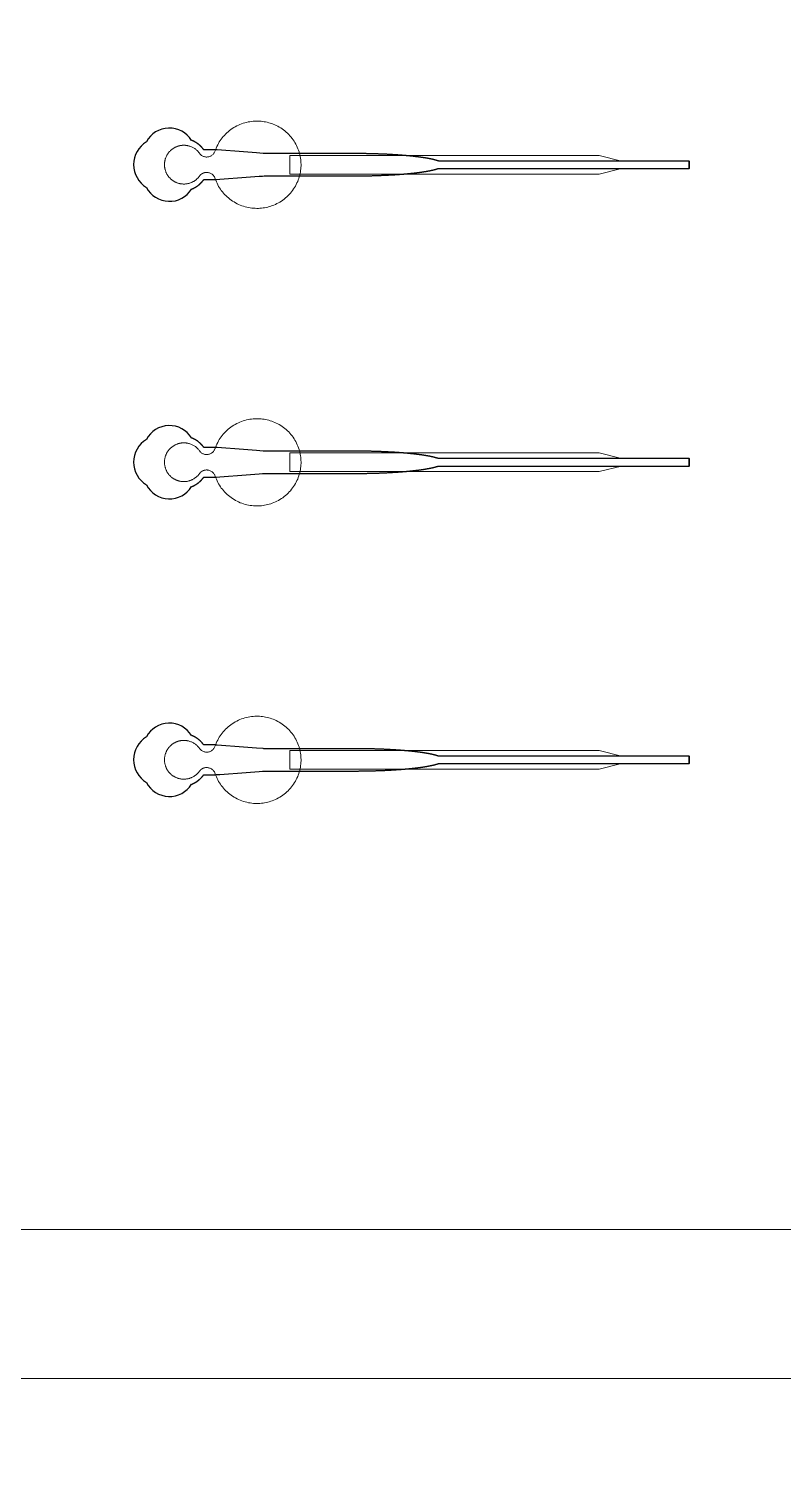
# Model space of a CAD drawing. Header units: inches. Extents: x -52997 to 52003, y -52254 to 52746.
# Drawn here: x 17342 to 22411, y -21043 to -11278 of the extents above; entities that cross this region are included whole.
import ezdxf

# ---------------------------------------------------------------- set-up
doc = ezdxf.new("R2010")
doc.units = ezdxf.units.IN
doc.header["$MEASUREMENT"] = 0
doc.layers.add('1', color=1, linetype='Continuous')
doc.layers.add('2', color=140, linetype='Continuous', lineweight=0)
doc.layers.add('3', color=90, linetype='Continuous', lineweight=0)

msp = doc.modelspace()

# ---------------------------------------------------------------- linework, layer by layer
at = {"layer": '1'}
for points in [[(-16283.4, -47485.7), (0, -47485.7), (16283.4, -47485.7, 5.999107)], [(-16250, -47285.7), (0, -47285.7), (16250, -47285.7, 5.986812)], [(-13685.8, -45485.7), (0, -45485.7), (13685.8, -45485.7, 6.794322)], [(18435, -12353.6), (18435.3, -12353.4), (18436.2, -12353.1), (18437, -12352.8), (18437.9, -12352.4), (18438.7, -12352.1), (18439.6, -12351.8), (18440.4, -12351.4), (18441.3, -12351), (18442.1, -12350.7), (18443, -12350.3), (18443.8, -12349.9), (18444.7, -12349.5), (18445.5, -12349.1), (18446.4, -12348.7), (18447.3, -12348.3), (18448.1, -12347.9), (18449, -12347.5), (18449.8, -12347.1), (18450.7, -12346.6), (18451.5, -12346.2), (18452.4, -12345.8), (18453.3, -12345.3), (18454.1, -12344.9), (18455, -12344.4), (18455.8, -12343.9), (18456.7, -12343.5), (18457.5, -12343), (18458.4, -12342.5), (18459.3, -12342), (18460.1, -12341.5), (18461, -12341), (18461.8, -12340.5), (18462.7, -12340), (18463.5, -12339.5), (18464.4, -12339), (18465.2, -12338.4), (18466.1, -12337.9), (18466.9, -12337.3), (18467.8, -12336.8), (18468.6, -12336.2), (18469.4, -12335.7), (18470.3, -12335.1), (18471.1, -12334.6), (18471.9, -12334), (18472.8, -12333.4), (18473.6, -12332.8), (18474.4, -12332.2), (18475.3, -12331.6), (18476.1, -12331), (18476.9, -12330.4), (18477.7, -12329.8), (18478.5, -12329.2), (18479.3, -12328.6), (18480.1, -12328), (18480.9, -12327.3), (18481.8, -12326.7), (18482.5, -12326.1), (18483.3, -12325.4), (18484.1, -12324.8), (18484.9, -12324.1), (18485.7, -12323.5), (18486.5, -12322.8), (18487.3, -12322.2), (18488, -12321.5), (18488.8, -12320.8), (18489.6, -12320.1), (18490.3, -12319.5), (18491.1, -12318.8), (18491.8, -12318.1), (18492.6, -12317.4), (18493.3, -12316.7), (18494.1, -12316), (18494.8, -12315.3), (18495.5, -12314.6), (18496.3, -12313.9), (18497, -12313.2), (18497.7, -12312.5), (18498.4, -12311.7), (18499.1, -12311), (18499.8, -12310.3), (18500.5, -12309.6), (18501.2, -12308.8), (18501.9, -12308.1), (18502.6, -12307.4), (18503.2, -12306.6), (18503.9, -12305.9), (18504.6, -12305.2), (18505.2, -12304.4), (18505.9, -12303.7), (18506.5, -12302.9), (18507.1, -12302.2), (18507.8, -12301.4), (18508.4, -12300.7), (18509, -12299.9), (18509.6, -12299.1), (18510.3, -12298.4), (18510.9, -12297.6), (18511.5, -12296.9), (18512, -12296.1), (18512.6, -12295.3), (18513.2, -12294.6), (18513.8, -12293.8), (18514.3, -12293), (18514.9, -12292.3), (18515.5, -12291.5), (18516, -12290.7), (18516.5, -12290), (18560.1, -12290), (18581.9, -12290), (18592.8, -12290), (18595.6, -12290), (18596.9, -12290), (18597, -12290), (18597, -12290), (18597, -12290), (18597, -12290), (18597, -12289.9), (18597.1, -12289.9), (18597.4, -12289.9), (18598.1, -12289.9), (18599.5, -12289.8), (18602.3, -12289.5), (18624.3, -12287.9), (18801, -12274.3), (18889.3, -12267.5), (18911.4, -12265.8), (18922.4, -12265), (18922.8, -12265), (18922.9, -12265), (18922.9, -12265), (18922.9, -12265), (18923, -12265), (18923.4, -12265), (19183.9, -12265), (19190.2, -12265), (19202.8, -12265), (19303.3, -12265), (19504.3, -12265), (19516.9, -12265), (19523.1, -12265), (19526.3, -12265), (19527.9, -12265), (19528.2, -12265), (19528.4, -12265), (19528.5, -12265), (19528.6, -12265), (19528.6, -12265), (19528.6, -12265), (19529.2, -12265), (19533.8, -12264.9), (19538.4, -12264.9), (19543, -12264.9), (19547.6, -12264.9), (19552.3, -12264.9), (19556.9, -12264.9), (19561.6, -12264.8), (19566.3, -12264.8), (19571, -12264.8), (19575.7, -12264.7), (19580.4, -12264.7), (19585.1, -12264.6), (19589.9, -12264.6), (19594.6, -12264.5), (19599.3, -12264.4), (19604.1, -12264.4), (19608.9, -12264.3), (19613.7, -12264.2), (19618.4, -12264.1), (19623.2, -12264), (19628, -12263.9), (19632.8, -12263.8), (19637.6, -12263.7), (19642.4, -12263.6), (19647.3, -12263.5), (19652.1, -12263.3), (19656.9, -12263.2), (19661.7, -12263.1), (19666.6, -12262.9), (19671.4, -12262.8), (19676.2, -12262.6), (19681.1, -12262.5), (19685.9, -12262.3), (19690.7, -12262.2), (19695.6, -12262), (19700.4, -12261.8), (19705.2, -12261.6), (19710, -12261.4), (19714.9, -12261.2), (19719.7, -12261), (19724.5, -12260.8), (19729.3, -12260.6), (19734.1, -12260.4), (19738.9, -12260.2), (19743.7, -12260), (19748.5, -12259.7), (19753.3, -12259.5), (19758, -12259.3), (19762.8, -12259), (19767.5, -12258.7), (19772.3, -12258.5), (19777, -12258.2), (19781.7, -12258), (19786.4, -12257.7), (19791.1, -12257.4), (19795.8, -12257.1), (19800.5, -12256.8), (19805.1, -12256.5), (19809.8, -12256.2), (19814.4, -12255.9), (19819, -12255.6), (19823.6, -12255.3), (19828.2, -12254.9), (19830.4, -12254.8), (19832.7, -12254.6), (19835, -12254.4), (19837.3, -12254.3), (19839.5, -12254.1), (19841.8, -12253.9), (19844, -12253.8), (19846.3, -12253.6), (19848.5, -12253.4), (19850.7, -12253.2), (19853, -12253), (19855.2, -12252.9), (19857.4, -12252.7), (19859.6, -12252.5), (19861.8, -12252.3), (19864.1, -12252.1), (19866.3, -12251.9), (19868.4, -12251.8), (19870.6, -12251.6), (19872.8, -12251.4), (19875, -12251.2), (19877.2, -12251), (19879.3, -12250.8), (19881.5, -12250.6), (19883.6, -12250.4), (19885.8, -12250.2), (19887.9, -12250), (19890, -12249.8), (19892.2, -12249.6), (19894.3, -12249.4), (19896.4, -12249.2), (19898.5, -12249), (19900.6, -12248.8), (19902.7, -12248.6), (19904.8, -12248.4), (19906.8, -12248.2), (19908.9, -12248), (19911, -12247.7), (19913, -12247.5), (19915.1, -12247.3), (19917.1, -12247.1), (19919.2, -12246.9), (19921.2, -12246.7), (19923.2, -12246.4), (19925.2, -12246.2), (19927.2, -12246), (19929.2, -12245.8), (19931.2, -12245.6), (19933.2, -12245.3), (19935.2, -12245.1), (19937.1, -12244.9), (19939.1, -12244.7), (19941, -12244.4), (19943, -12244.2), (19944.9, -12244), (19946.8, -12243.7), (19948.7, -12243.5), (19950.7, -12243.3), (19952.6, -12243), (19954.4, -12242.8), (19956.3, -12242.5), (19958.2, -12242.3), (19960.1, -12242.1), (19961.9, -12241.8), (19963.8, -12241.6), (19965.6, -12241.3), (19967.4, -12241.1), (19969.3, -12240.9), (19971.1, -12240.6), (19972.9, -12240.4), (19974.7, -12240.1), (19976.5, -12239.9), (19978.2, -12239.6), (19980, -12239.4), (19981.8, -12239.1), (19983.5, -12238.9), (19985.2, -12238.6), (19987, -12238.3), (19988.7, -12238.1), (19990.4, -12237.8), (19992.1, -12237.6), (19993.8, -12237.3), (19995.5, -12237.1), (19997.2, -12236.8), (19998.8, -12236.5), (20000.5, -12236.3), (20002.1, -12236), (20003.7, -12235.8), (20005.4, -12235.5), (20007, -12235.2), (20008.6, -12235), (20010.2, -12234.7), (20011.8, -12234.4), (20013.3, -12234.2), (20014.9, -12233.9), (20016.5, -12233.6), (20018, -12233.3), (20019.5, -12233.1), (20021, -12232.8), (20022.6, -12232.5), (20024.1, -12232.3), (20025.6, -12232), (20027, -12231.7), (20028.5, -12231.4), (20030, -12231.2), (20031.4, -12230.9), (20032.9, -12230.6), (20034.3, -12230.3), (20035.7, -12230), (20037.1, -12229.8), (20038.5, -12229.5), (20039.9, -12229.2), (20041.3, -12228.9), (20042.6, -12228.6), (20044, -12228.4), (20045.3, -12228.1), (20046.7, -12227.8), (20048, -12227.5), (20049.3, -12227.2), (20050.6, -12226.9), (20051.9, -12226.6), (20053.2, -12226.4), (20054.4, -12226.1), (20055.7, -12225.8), (20057, -12225.5), (20058.2, -12225.2), (20059.4, -12224.9), (20060.6, -12224.6), (20061.8, -12224.3), (20063, -12224), (20064.2, -12223.8), (20065.4, -12223.5), (20066.5, -12223.2), (20067.7, -12222.9), (20068.8, -12222.6), (20069.9, -12222.3), (20071.1, -12222), (20072.2, -12221.7), (20073.3, -12221.4), (20074.3, -12221.1), (20075.4, -12220.8), (20076.5, -12220.5), (20077.5, -12220.2), (20078.6, -12219.9), (20079.6, -12219.6), (20080.6, -12219.3), (20081.6, -12219), (20082.6, -12218.8), (20083.6, -12218.5), (20084.6, -12218.2), (20085.5, -12217.9), (20086.5, -12217.6), (20087.4, -12217.3), (20088.3, -12217), (20089.3, -12216.7), (20090.2, -12216.4), (20091.1, -12216.1), (20091.9, -12215.8), (20092.8, -12215.5), (20094.2, -12215), (21779.9, -12215.2), (21779.9, -12165), (20094.3, -12165), (20094, -12164.9), (20093.2, -12164.6), (20092.3, -12164.2), (20091.4, -12163.9), (20090.5, -12163.6), (20089.6, -12163.3), (20088.7, -12163), (20087.8, -12162.7), (20086.8, -12162.4), (20085.9, -12162.2), (20084.9, -12161.9), (20083.9, -12161.6), (20083, -12161.3), (20082, -12161), (20081, -12160.7), (20079.9, -12160.4), (20078.9, -12160.1), (20077.9, -12159.8), (20076.8, -12159.5), (20075.8, -12159.2), (20074.7, -12158.9), (20073.6, -12158.6), (20072.5, -12158.3), (20071.4, -12158), (20070.3, -12157.7), (20069.2, -12157.4), (20068, -12157.1), (20066.9, -12156.8), (20065.7, -12156.5), (20064.6, -12156.2), (20063.4, -12155.9), (20062.2, -12155.6), (20061, -12155.4), (20059.8, -12155.1), (20058.5, -12154.8), (20057.3, -12154.5), (20056.1, -12154.2), (20054.8, -12153.9), (20053.5, -12153.6), (20052.3, -12153.3), (20051, -12153), (20049.7, -12152.8), (20048.4, -12152.5), (20047, -12152.2), (20045.7, -12151.9), (20044.3, -12151.6), (20043, -12151.3), (20041.6, -12151.1), (20040.3, -12150.8), (20038.9, -12150.5), (20037.5, -12150.2), (20036.1, -12149.9), (20034.6, -12149.7), (20033.2, -12149.4), (20031.8, -12149.1), (20030.3, -12148.8), (20028.9, -12148.5), (20027.4, -12148.3), (20025.9, -12148), (20024.4, -12147.7), (20022.9, -12147.4), (20021.4, -12147.2), (20019.9, -12146.9), (20018.3, -12146.6), (20016.8, -12146.3), (20015.3, -12146.1), (20013.7, -12145.8), (20012.1, -12145.5), (20010.5, -12145.3), (20008.9, -12145), (20007.3, -12144.7), (20005.7, -12144.5), (20004.1, -12144.2), (20002.5, -12143.9), (20000.8, -12143.7), (19999.2, -12143.4), (19997.5, -12143.2), (19995.8, -12142.9), (19994.2, -12142.6), (19992.5, -12142.4), (19990.8, -12142.1), (19989.1, -12141.9), (19987.3, -12141.6), (19985.6, -12141.4), (19983.9, -12141.1), (19982.1, -12140.8), (19980.4, -12140.6), (19978.6, -12140.3), (19976.8, -12140.1), (19975, -12139.8), (19973.2, -12139.6), (19971.4, -12139.3), (19969.6, -12139.1), (19967.8, -12138.9), (19966, -12138.6), (19964.1, -12138.4), (19962.3, -12138.1), (19960.4, -12137.9), (19958.6, -12137.6), (19956.7, -12137.4), (19954.8, -12137.2), (19952.9, -12136.9), (19951, -12136.7), (19949.1, -12136.5), (19947.2, -12136.2), (19945.3, -12136), (19943.4, -12135.8), (19941.4, -12135.5), (19939.5, -12135.3), (19937.5, -12135.1), (19935.6, -12134.8), (19933.6, -12134.6), (19931.6, -12134.4), (19929.6, -12134.2), (19927.6, -12133.9), (19925.6, -12133.7), (19923.6, -12133.5), (19921.6, -12133.3), (19919.6, -12133.1), (19917.6, -12132.8), (19915.5, -12132.6), (19913.5, -12132.4), (19911.4, -12132.2), (19909.4, -12132), (19907.3, -12131.8), (19905.2, -12131.6), (19903.1, -12131.4), (19901.1, -12131.1), (19899, -12130.9), (19896.9, -12130.7), (19894.7, -12130.5), (19892.6, -12130.3), (19890.5, -12130.1), (19888.4, -12129.9), (19886.3, -12129.7), (19884.1, -12129.5), (19882, -12129.3), (19879.8, -12129.1), (19877.7, -12128.9), (19875.5, -12128.8), (19873.3, -12128.6), (19871.1, -12128.4), (19869, -12128.2), (19866.8, -12128), (19864.6, -12127.8), (19862.4, -12127.6), (19860.2, -12127.4), (19858, -12127.3), (19855.8, -12127.1), (19853.5, -12126.9), (19851.3, -12126.7), (19849.1, -12126.5), (19846.8, -12126.4), (19844.6, -12126.2), (19842.4, -12126), (19840.1, -12125.8), (19837.9, -12125.7), (19835.6, -12125.5), (19833.3, -12125.3), (19831.1, -12125.2), (19826.5, -12124.8), (19821.9, -12124.5), (19817.4, -12124.2), (19812.8, -12123.9), (19808.1, -12123.6), (19803.5, -12123.3), (19798.9, -12123), (19794.2, -12122.7), (19789.5, -12122.4), (19784.9, -12122.1), (19780.2, -12121.9), (19775.5, -12121.6), (19770.7, -12121.3), (19766, -12121.1), (19761.3, -12120.8), (19756.5, -12120.6), (19751.8, -12120.3), (19747, -12120.1), (19742.2, -12119.9), (19737.5, -12119.6), (19732.7, -12119.4), (19727.9, -12119.2), (19723.1, -12119), (19718.3, -12118.8), (19713.5, -12118.6), (19708.7, -12118.4), (19703.9, -12118.2), (19699.1, -12118), (19694.3, -12117.9), (19689.5, -12117.7), (19684.7, -12117.5), (19679.9, -12117.4), (19675, -12117.2), (19670.2, -12117.1), (19665.4, -12116.9), (19660.6, -12116.8), (19655.8, -12116.7), (19651, -12116.5), (19646.2, -12116.4), (19641.5, -12116.3), (19636.7, -12116.2), (19631.9, -12116.1), (19627.1, -12116), (19622.3, -12115.9), (19617.6, -12115.8), (19612.8, -12115.7), (19608.1, -12115.6), (19603.4, -12115.5), (19598.6, -12115.5), (19593.9, -12115.4), (19589.2, -12115.3), (19584.5, -12115.3), (19579.8, -12115.2), (19575.1, -12115.2), (19570.4, -12115.1), (19565.8, -12115.1), (19561.1, -12115.1), (19556.5, -12115), (19551.9, -12115), (19547.3, -12115), (19542.7, -12115), (19540.4, -12115), (19539.8, -12115), (19539.5, -12115), (19539.4, -12115), (19539.2, -12115), (19537.6, -12115), (19531.2, -12115), (19518.5, -12115), (19467.5, -12115), (19263.5, -12115), (19212.6, -12115), (19187.1, -12115), (19180.7, -12115), (19179.1, -12115), (18923.3, -12115), (18922.9, -12115), (18922.9, -12115), (18922.9, -12115), (18922.8, -12115), (18922.7, -12115), (18922.4, -12114.9), (18921, -12114.8), (18915.5, -12114.4), (18871.3, -12111), (18783, -12104.2), (18606.4, -12090.7), (18600.8, -12090.2), (18598.1, -12090), (18597.4, -12090), (18597, -12090), (18597, -12090), (18597, -12090), (18597, -12090), (18597, -12090), (18596.9, -12090), (18596.9, -12090), (18596.6, -12090), (18593.8, -12090), (18588.4, -12090), (18577.5, -12090), (18555.7, -12090), (18533.9, -12090), (18523, -12090), (18517.6, -12090), (18516.9, -12090), (18516.7, -12090), (18516.6, -12090), (18516.6, -12090), (18516.6, -12090), (18516.5, -12090), (18516.5, -12089.9), (18516.1, -12089.4), (18515.3, -12088.2), (18514.5, -12087.1), (18513.7, -12086), (18512.9, -12084.9), (18512, -12083.8), (18511.2, -12082.6), (18510.3, -12081.5), (18509.4, -12080.4), (18508.5, -12079.3), (18507.6, -12078.2), (18506.7, -12077.1), (18505.7, -12076), (18504.8, -12074.9), (18503.8, -12073.8), (18502.8, -12072.7), (18501.8, -12071.7), (18500.8, -12070.6), (18499.8, -12069.5), (18498.8, -12068.4), (18497.8, -12067.4), (18496.7, -12066.3), (18495.6, -12065.3), (18494.6, -12064.2), (18493.5, -12063.2), (18492.4, -12062.2), (18491.3, -12061.1), (18490.1, -12060.1), (18489, -12059.1), (18487.9, -12058.1), (18486.7, -12057.1), (18485.5, -12056.1), (18484.4, -12055.1), (18483.2, -12054.2), (18482, -12053.2), (18480.8, -12052.3), (18479.5, -12051.3), (18478.3, -12050.4), (18477.1, -12049.4), (18475.8, -12048.5), (18474.6, -12047.6), (18473.3, -12046.7), (18472, -12045.8), (18470.7, -12044.9), (18469.4, -12044.1), (18468.1, -12043.2), (18466.8, -12042.4), (18465.5, -12041.5), (18464.2, -12040.7), (18462.8, -12039.9), (18461.5, -12039.1), (18460.1, -12038.3), (18458.8, -12037.5), (18457.4, -12036.8), (18456.1, -12036), (18454.7, -12035.3), (18453.3, -12034.5), (18451.9, -12033.8), (18450.5, -12033.1), (18449.1, -12032.4), (18447.7, -12031.8), (18446.3, -12031.1), (18444.9, -12030.4), (18443.5, -12029.8), (18442, -12029.2), (18440.6, -12028.6), (18439.2, -12028), (18437.8, -12027.4), (18436.3, -12026.8), (18435.1, -12026.4, 0.576044), (18130.5, -12035.7, 0.560065), (18130.5, -12342.2, 0.578435)], [(18435, -14353.6), (18435.3, -14353.4), (18436.2, -14353.1), (18437, -14352.8), (18437.9, -14352.4), (18438.7, -14352.1), (18439.6, -14351.8), (18440.4, -14351.4), (18441.3, -14351), (18442.1, -14350.7), (18443, -14350.3), (18443.8, -14349.9), (18444.7, -14349.5), (18445.5, -14349.1), (18446.4, -14348.7), (18447.3, -14348.3), (18448.1, -14347.9), (18449, -14347.5), (18449.8, -14347.1), (18450.7, -14346.6), (18451.5, -14346.2), (18452.4, -14345.8), (18453.3, -14345.3), (18454.1, -14344.9), (18455, -14344.4), (18455.8, -14343.9), (18456.7, -14343.5), (18457.5, -14343), (18458.4, -14342.5), (18459.3, -14342), (18460.1, -14341.5), (18461, -14341), (18461.8, -14340.5), (18462.7, -14340), (18463.5, -14339.5), (18464.4, -14339), (18465.2, -14338.4), (18466.1, -14337.9), (18466.9, -14337.3), (18467.8, -14336.8), (18468.6, -14336.2), (18469.4, -14335.7), (18470.3, -14335.1), (18471.1, -14334.6), (18471.9, -14334), (18472.8, -14333.4), (18473.6, -14332.8), (18474.4, -14332.2), (18475.3, -14331.6), (18476.1, -14331), (18476.9, -14330.4), (18477.7, -14329.8), (18478.5, -14329.2), (18479.3, -14328.6), (18480.1, -14328), (18480.9, -14327.3), (18481.8, -14326.7), (18482.5, -14326.1), (18483.3, -14325.4), (18484.1, -14324.8), (18484.9, -14324.1), (18485.7, -14323.5), (18486.5, -14322.8), (18487.3, -14322.2), (18488, -14321.5), (18488.8, -14320.8), (18489.6, -14320.1), (18490.3, -14319.5), (18491.1, -14318.8), (18491.8, -14318.1), (18492.6, -14317.4), (18493.3, -14316.7), (18494.1, -14316), (18494.8, -14315.3), (18495.5, -14314.6), (18496.3, -14313.9), (18497, -14313.2), (18497.7, -14312.5), (18498.4, -14311.7), (18499.1, -14311), (18499.8, -14310.3), (18500.5, -14309.6), (18501.2, -14308.8), (18501.9, -14308.1), (18502.6, -14307.4), (18503.2, -14306.6), (18503.9, -14305.9), (18504.6, -14305.2), (18505.2, -14304.4), (18505.9, -14303.7), (18506.5, -14302.9), (18507.1, -14302.2), (18507.8, -14301.4), (18508.4, -14300.7), (18509, -14299.9), (18509.6, -14299.1), (18510.3, -14298.4), (18510.9, -14297.6), (18511.5, -14296.9), (18512, -14296.1), (18512.6, -14295.3), (18513.2, -14294.6), (18513.8, -14293.8), (18514.3, -14293), (18514.9, -14292.3), (18515.5, -14291.5), (18516, -14290.7), (18516.5, -14290), (18560.1, -14290), (18581.9, -14290), (18592.8, -14290), (18595.6, -14290), (18596.9, -14290), (18597, -14290), (18597, -14290), (18597, -14290), (18597, -14290), (18597, -14289.9), (18597.1, -14289.9), (18597.4, -14289.9), (18598.1, -14289.9), (18599.5, -14289.8), (18602.3, -14289.5), (18624.3, -14287.9), (18801, -14274.3), (18889.3, -14267.5), (18911.4, -14265.8), (18922.4, -14265), (18922.8, -14265), (18922.9, -14265), (18922.9, -14265), (18922.9, -14265), (18923, -14265), (18923.4, -14265), (19183.9, -14265), (19190.2, -14265), (19202.8, -14265), (19303.3, -14265), (19504.3, -14265), (19516.9, -14265), (19523.1, -14265), (19526.3, -14265), (19527.9, -14265), (19528.2, -14265), (19528.4, -14265), (19528.5, -14265), (19528.6, -14265), (19528.6, -14265), (19528.6, -14265), (19529.2, -14265), (19533.8, -14264.9), (19538.4, -14264.9), (19543, -14264.9), (19547.6, -14264.9), (19552.3, -14264.9), (19556.9, -14264.9), (19561.6, -14264.8), (19566.3, -14264.8), (19571, -14264.8), (19575.7, -14264.7), (19580.4, -14264.7), (19585.1, -14264.6), (19589.9, -14264.6), (19594.6, -14264.5), (19599.3, -14264.4), (19604.1, -14264.4), (19608.9, -14264.3), (19613.7, -14264.2), (19618.4, -14264.1), (19623.2, -14264), (19628, -14263.9), (19632.8, -14263.8), (19637.6, -14263.7), (19642.4, -14263.6), (19647.3, -14263.5), (19652.1, -14263.3), (19656.9, -14263.2), (19661.7, -14263.1), (19666.6, -14262.9), (19671.4, -14262.8), (19676.2, -14262.6), (19681.1, -14262.5), (19685.9, -14262.3), (19690.7, -14262.2), (19695.6, -14262), (19700.4, -14261.8), (19705.2, -14261.6), (19710, -14261.4), (19714.9, -14261.2), (19719.7, -14261), (19724.5, -14260.8), (19729.3, -14260.6), (19734.1, -14260.4), (19738.9, -14260.2), (19743.7, -14260), (19748.5, -14259.7), (19753.3, -14259.5), (19758, -14259.3), (19762.8, -14259), (19767.5, -14258.7), (19772.3, -14258.5), (19777, -14258.2), (19781.7, -14258), (19786.4, -14257.7), (19791.1, -14257.4), (19795.8, -14257.1), (19800.5, -14256.8), (19805.1, -14256.5), (19809.8, -14256.2), (19814.4, -14255.9), (19819, -14255.6), (19823.6, -14255.3), (19828.2, -14254.9), (19830.4, -14254.8), (19832.7, -14254.6), (19835, -14254.4), (19837.3, -14254.3), (19839.5, -14254.1), (19841.8, -14253.9), (19844, -14253.8), (19846.3, -14253.6), (19848.5, -14253.4), (19850.7, -14253.2), (19853, -14253), (19855.2, -14252.9), (19857.4, -14252.7), (19859.6, -14252.5), (19861.8, -14252.3), (19864.1, -14252.1), (19866.3, -14251.9), (19868.4, -14251.8), (19870.6, -14251.6), (19872.8, -14251.4), (19875, -14251.2), (19877.2, -14251), (19879.3, -14250.8), (19881.5, -14250.6), (19883.6, -14250.4), (19885.8, -14250.2), (19887.9, -14250), (19890, -14249.8), (19892.2, -14249.6), (19894.3, -14249.4), (19896.4, -14249.2), (19898.5, -14249), (19900.6, -14248.8), (19902.7, -14248.6), (19904.8, -14248.4), (19906.8, -14248.2), (19908.9, -14248), (19911, -14247.7), (19913, -14247.5), (19915.1, -14247.3), (19917.1, -14247.1), (19919.2, -14246.9), (19921.2, -14246.7), (19923.2, -14246.4), (19925.2, -14246.2), (19927.2, -14246), (19929.2, -14245.8), (19931.2, -14245.6), (19933.2, -14245.3), (19935.2, -14245.1), (19937.1, -14244.9), (19939.1, -14244.7), (19941, -14244.4), (19943, -14244.2), (19944.9, -14244), (19946.8, -14243.7), (19948.7, -14243.5), (19950.7, -14243.3), (19952.6, -14243), (19954.4, -14242.8), (19956.3, -14242.5), (19958.2, -14242.3), (19960.1, -14242.1), (19961.9, -14241.8), (19963.8, -14241.6), (19965.6, -14241.3), (19967.4, -14241.1), (19969.3, -14240.9), (19971.1, -14240.6), (19972.9, -14240.4), (19974.7, -14240.1), (19976.5, -14239.9), (19978.2, -14239.6), (19980, -14239.4), (19981.8, -14239.1), (19983.5, -14238.9), (19985.2, -14238.6), (19987, -14238.3), (19988.7, -14238.1), (19990.4, -14237.8), (19992.1, -14237.6), (19993.8, -14237.3), (19995.5, -14237.1), (19997.2, -14236.8), (19998.8, -14236.5), (20000.5, -14236.3), (20002.1, -14236), (20003.7, -14235.8), (20005.4, -14235.5), (20007, -14235.2), (20008.6, -14235), (20010.2, -14234.7), (20011.8, -14234.4), (20013.3, -14234.2), (20014.9, -14233.9), (20016.5, -14233.6), (20018, -14233.3), (20019.5, -14233.1), (20021, -14232.8), (20022.6, -14232.5), (20024.1, -14232.3), (20025.6, -14232), (20027, -14231.7), (20028.5, -14231.4), (20030, -14231.2), (20031.4, -14230.9), (20032.9, -14230.6), (20034.3, -14230.3), (20035.7, -14230), (20037.1, -14229.8), (20038.5, -14229.5), (20039.9, -14229.2), (20041.3, -14228.9), (20042.6, -14228.6), (20044, -14228.4), (20045.3, -14228.1), (20046.7, -14227.8), (20048, -14227.5), (20049.3, -14227.2), (20050.6, -14226.9), (20051.9, -14226.6), (20053.2, -14226.4), (20054.4, -14226.1), (20055.7, -14225.8), (20057, -14225.5), (20058.2, -14225.2), (20059.4, -14224.9), (20060.6, -14224.6), (20061.8, -14224.3), (20063, -14224), (20064.2, -14223.8), (20065.4, -14223.5), (20066.5, -14223.2), (20067.7, -14222.9), (20068.8, -14222.6), (20069.9, -14222.3), (20071.1, -14222), (20072.2, -14221.7), (20073.3, -14221.4), (20074.3, -14221.1), (20075.4, -14220.8), (20076.5, -14220.5), (20077.5, -14220.2), (20078.6, -14219.9), (20079.6, -14219.6), (20080.6, -14219.3), (20081.6, -14219), (20082.6, -14218.8), (20083.6, -14218.5), (20084.6, -14218.2), (20085.5, -14217.9), (20086.5, -14217.6), (20087.4, -14217.3), (20088.3, -14217), (20089.3, -14216.7), (20090.2, -14216.4), (20091.1, -14216.1), (20091.9, -14215.8), (20092.8, -14215.5), (20094.2, -14215), (21779.9, -14215.2), (21779.9, -14165), (20094.3, -14165), (20094, -14164.9), (20093.2, -14164.6), (20092.3, -14164.2), (20091.4, -14163.9), (20090.5, -14163.6), (20089.6, -14163.3), (20088.7, -14163), (20087.8, -14162.7), (20086.8, -14162.4), (20085.9, -14162.2), (20084.9, -14161.9), (20083.9, -14161.6), (20083, -14161.3), (20082, -14161), (20081, -14160.7), (20079.9, -14160.4), (20078.9, -14160.1), (20077.9, -14159.8), (20076.8, -14159.5), (20075.8, -14159.2), (20074.7, -14158.9), (20073.6, -14158.6), (20072.5, -14158.3), (20071.4, -14158), (20070.3, -14157.7), (20069.2, -14157.4), (20068, -14157.1), (20066.9, -14156.8), (20065.7, -14156.5), (20064.6, -14156.2), (20063.4, -14155.9), (20062.2, -14155.6), (20061, -14155.4), (20059.8, -14155.1), (20058.5, -14154.8), (20057.3, -14154.5), (20056.1, -14154.2), (20054.8, -14153.9), (20053.5, -14153.6), (20052.3, -14153.3), (20051, -14153), (20049.7, -14152.8), (20048.4, -14152.5), (20047, -14152.2), (20045.7, -14151.9), (20044.3, -14151.6), (20043, -14151.3), (20041.6, -14151.1), (20040.3, -14150.8), (20038.9, -14150.5), (20037.5, -14150.2), (20036.1, -14149.9), (20034.6, -14149.7), (20033.2, -14149.4), (20031.8, -14149.1), (20030.3, -14148.8), (20028.9, -14148.5), (20027.4, -14148.3), (20025.9, -14148), (20024.4, -14147.7), (20022.9, -14147.4), (20021.4, -14147.2), (20019.9, -14146.9), (20018.3, -14146.6), (20016.8, -14146.3), (20015.3, -14146.1), (20013.7, -14145.8), (20012.1, -14145.5), (20010.5, -14145.3), (20008.9, -14145), (20007.3, -14144.7), (20005.7, -14144.5), (20004.1, -14144.2), (20002.5, -14143.9), (20000.8, -14143.7), (19999.2, -14143.4), (19997.5, -14143.2), (19995.8, -14142.9), (19994.2, -14142.6), (19992.5, -14142.4), (19990.8, -14142.1), (19989.1, -14141.9), (19987.3, -14141.6), (19985.6, -14141.4), (19983.9, -14141.1), (19982.1, -14140.8), (19980.4, -14140.6), (19978.6, -14140.3), (19976.8, -14140.1), (19975, -14139.8), (19973.2, -14139.6), (19971.4, -14139.3), (19969.6, -14139.1), (19967.8, -14138.9), (19966, -14138.6), (19964.1, -14138.4), (19962.3, -14138.1), (19960.4, -14137.9), (19958.6, -14137.6), (19956.7, -14137.4), (19954.8, -14137.2), (19952.9, -14136.9), (19951, -14136.7), (19949.1, -14136.5), (19947.2, -14136.2), (19945.3, -14136), (19943.4, -14135.8), (19941.4, -14135.5), (19939.5, -14135.3), (19937.5, -14135.1), (19935.6, -14134.8), (19933.6, -14134.6), (19931.6, -14134.4), (19929.6, -14134.2), (19927.6, -14133.9), (19925.6, -14133.7), (19923.6, -14133.5), (19921.6, -14133.3), (19919.6, -14133.1), (19917.6, -14132.8), (19915.5, -14132.6), (19913.5, -14132.4), (19911.4, -14132.2), (19909.4, -14132), (19907.3, -14131.8), (19905.2, -14131.6), (19903.1, -14131.4), (19901.1, -14131.1), (19899, -14130.9), (19896.9, -14130.7), (19894.7, -14130.5), (19892.6, -14130.3), (19890.5, -14130.1), (19888.4, -14129.9), (19886.3, -14129.7), (19884.1, -14129.5), (19882, -14129.3), (19879.8, -14129.1), (19877.7, -14128.9), (19875.5, -14128.8), (19873.3, -14128.6), (19871.1, -14128.4), (19869, -14128.2), (19866.8, -14128), (19864.6, -14127.8), (19862.4, -14127.6), (19860.2, -14127.4), (19858, -14127.3), (19855.8, -14127.1), (19853.5, -14126.9), (19851.3, -14126.7), (19849.1, -14126.5), (19846.8, -14126.4), (19844.6, -14126.2), (19842.4, -14126), (19840.1, -14125.8), (19837.9, -14125.7), (19835.6, -14125.5), (19833.3, -14125.3), (19831.1, -14125.2), (19826.5, -14124.8), (19821.9, -14124.5), (19817.4, -14124.2), (19812.8, -14123.9), (19808.1, -14123.6), (19803.5, -14123.3), (19798.9, -14123), (19794.2, -14122.7), (19789.5, -14122.4), (19784.9, -14122.1), (19780.2, -14121.9), (19775.5, -14121.6), (19770.7, -14121.3), (19766, -14121.1), (19761.3, -14120.8), (19756.5, -14120.6), (19751.8, -14120.3), (19747, -14120.1), (19742.2, -14119.9), (19737.5, -14119.6), (19732.7, -14119.4), (19727.9, -14119.2), (19723.1, -14119), (19718.3, -14118.8), (19713.5, -14118.6), (19708.7, -14118.4), (19703.9, -14118.2), (19699.1, -14118), (19694.3, -14117.9), (19689.5, -14117.7), (19684.7, -14117.5), (19679.9, -14117.4), (19675, -14117.2), (19670.2, -14117.1), (19665.4, -14116.9), (19660.6, -14116.8), (19655.8, -14116.7), (19651, -14116.5), (19646.2, -14116.4), (19641.5, -14116.3), (19636.7, -14116.2), (19631.9, -14116.1), (19627.1, -14116), (19622.3, -14115.9), (19617.6, -14115.8), (19612.8, -14115.7), (19608.1, -14115.6), (19603.4, -14115.5), (19598.6, -14115.5), (19593.9, -14115.4), (19589.2, -14115.3), (19584.5, -14115.3), (19579.8, -14115.2), (19575.1, -14115.2), (19570.4, -14115.1), (19565.8, -14115.1), (19561.1, -14115.1), (19556.5, -14115), (19551.9, -14115), (19547.3, -14115), (19542.7, -14115), (19540.4, -14115), (19539.8, -14115), (19539.5, -14115), (19539.4, -14115), (19539.2, -14115), (19537.6, -14115), (19531.2, -14115), (19518.5, -14115), (19467.5, -14115), (19263.5, -14115), (19212.6, -14115), (19187.1, -14115), (19180.7, -14115), (19179.1, -14115), (18923.3, -14115), (18922.9, -14115), (18922.9, -14115), (18922.9, -14115), (18922.8, -14115), (18922.7, -14115), (18922.4, -14114.9), (18921, -14114.8), (18915.5, -14114.4), (18871.3, -14111), (18783, -14104.2), (18606.4, -14090.7), (18600.8, -14090.2), (18598.1, -14090), (18597.4, -14090), (18597, -14090), (18597, -14090), (18597, -14090), (18597, -14090), (18597, -14090), (18596.9, -14090), (18596.9, -14090), (18596.6, -14090), (18593.8, -14090), (18588.4, -14090), (18577.5, -14090), (18555.7, -14090), (18533.9, -14090), (18523, -14090), (18517.6, -14090), (18516.9, -14090), (18516.7, -14090), (18516.6, -14090), (18516.6, -14090), (18516.6, -14090), (18516.5, -14090), (18516.5, -14089.9), (18516.1, -14089.4), (18515.3, -14088.2), (18514.5, -14087.1), (18513.7, -14086), (18512.9, -14084.9), (18512, -14083.8), (18511.2, -14082.6), (18510.3, -14081.5), (18509.4, -14080.4), (18508.5, -14079.3), (18507.6, -14078.2), (18506.7, -14077.1), (18505.7, -14076), (18504.8, -14074.9), (18503.8, -14073.8), (18502.8, -14072.7), (18501.8, -14071.7), (18500.8, -14070.6), (18499.8, -14069.5), (18498.8, -14068.4), (18497.8, -14067.4), (18496.7, -14066.3), (18495.6, -14065.3), (18494.6, -14064.2), (18493.5, -14063.2), (18492.4, -14062.2), (18491.3, -14061.1), (18490.1, -14060.1), (18489, -14059.1), (18487.9, -14058.1), (18486.7, -14057.1), (18485.5, -14056.1), (18484.4, -14055.1), (18483.2, -14054.2), (18482, -14053.2), (18480.8, -14052.3), (18479.5, -14051.3), (18478.3, -14050.4), (18477.1, -14049.4), (18475.8, -14048.5), (18474.6, -14047.6), (18473.3, -14046.7), (18472, -14045.8), (18470.7, -14044.9), (18469.4, -14044.1), (18468.1, -14043.2), (18466.8, -14042.4), (18465.5, -14041.5), (18464.2, -14040.7), (18462.8, -14039.9), (18461.5, -14039.1), (18460.1, -14038.3), (18458.8, -14037.5), (18457.4, -14036.8), (18456.1, -14036), (18454.7, -14035.3), (18453.3, -14034.5), (18451.9, -14033.8), (18450.5, -14033.1), (18449.1, -14032.4), (18447.7, -14031.8), (18446.3, -14031.1), (18444.9, -14030.4), (18443.5, -14029.8), (18442, -14029.2), (18440.6, -14028.6), (18439.2, -14028), (18437.8, -14027.4), (18436.3, -14026.8), (18435.1, -14026.4, 0.576044), (18130.5, -14035.7, 0.560065), (18130.5, -14342.2, 0.578435)], [(18435, -16353.6), (18435.3, -16353.4), (18436.2, -16353.1), (18437, -16352.8), (18437.9, -16352.4), (18438.7, -16352.1), (18439.6, -16351.8), (18440.4, -16351.4), (18441.3, -16351), (18442.1, -16350.7), (18443, -16350.3), (18443.8, -16349.9), (18444.7, -16349.5), (18445.5, -16349.1), (18446.4, -16348.7), (18447.3, -16348.3), (18448.1, -16347.9), (18449, -16347.5), (18449.8, -16347.1), (18450.7, -16346.6), (18451.5, -16346.2), (18452.4, -16345.8), (18453.3, -16345.3), (18454.1, -16344.9), (18455, -16344.4), (18455.8, -16343.9), (18456.7, -16343.5), (18457.5, -16343), (18458.4, -16342.5), (18459.3, -16342), (18460.1, -16341.5), (18461, -16341), (18461.8, -16340.5), (18462.7, -16340), (18463.5, -16339.5), (18464.4, -16339), (18465.2, -16338.4), (18466.1, -16337.9), (18466.9, -16337.3), (18467.8, -16336.8), (18468.6, -16336.2), (18469.4, -16335.7), (18470.3, -16335.1), (18471.1, -16334.6), (18471.9, -16334), (18472.8, -16333.4), (18473.6, -16332.8), (18474.4, -16332.2), (18475.3, -16331.6), (18476.1, -16331), (18476.9, -16330.4), (18477.7, -16329.8), (18478.5, -16329.2), (18479.3, -16328.6), (18480.1, -16328), (18480.9, -16327.3), (18481.8, -16326.7), (18482.5, -16326.1), (18483.3, -16325.4), (18484.1, -16324.8), (18484.9, -16324.1), (18485.7, -16323.5), (18486.5, -16322.8), (18487.3, -16322.2), (18488, -16321.5), (18488.8, -16320.8), (18489.6, -16320.1), (18490.3, -16319.5), (18491.1, -16318.8), (18491.8, -16318.1), (18492.6, -16317.4), (18493.3, -16316.7), (18494.1, -16316), (18494.8, -16315.3), (18495.5, -16314.6), (18496.3, -16313.9), (18497, -16313.2), (18497.7, -16312.5), (18498.4, -16311.7), (18499.1, -16311), (18499.8, -16310.3), (18500.5, -16309.6), (18501.2, -16308.8), (18501.9, -16308.1), (18502.6, -16307.4), (18503.2, -16306.6), (18503.9, -16305.9), (18504.6, -16305.2), (18505.2, -16304.4), (18505.9, -16303.7), (18506.5, -16302.9), (18507.1, -16302.2), (18507.8, -16301.4), (18508.4, -16300.7), (18509, -16299.9), (18509.6, -16299.1), (18510.3, -16298.4), (18510.9, -16297.6), (18511.5, -16296.9), (18512, -16296.1), (18512.6, -16295.3), (18513.2, -16294.6), (18513.8, -16293.8), (18514.3, -16293), (18514.9, -16292.3), (18515.5, -16291.5), (18516, -16290.7), (18516.5, -16290), (18560.1, -16290), (18581.9, -16290), (18592.8, -16290), (18595.6, -16290), (18596.9, -16290), (18597, -16290), (18597, -16290), (18597, -16290), (18597, -16290), (18597, -16289.9), (18597.1, -16289.9), (18597.4, -16289.9), (18598.1, -16289.9), (18599.5, -16289.8), (18602.3, -16289.5), (18624.3, -16287.9), (18801, -16274.3), (18889.3, -16267.5), (18911.4, -16265.8), (18922.4, -16265), (18922.8, -16265), (18922.9, -16265), (18922.9, -16265), (18922.9, -16265), (18923, -16265), (18923.4, -16265), (19183.9, -16265), (19190.2, -16265), (19202.8, -16265), (19303.3, -16265), (19504.3, -16265), (19516.9, -16265), (19523.1, -16265), (19526.3, -16265), (19527.9, -16265), (19528.2, -16265), (19528.4, -16265), (19528.5, -16265), (19528.6, -16265), (19528.6, -16265), (19528.6, -16265), (19529.2, -16265), (19533.8, -16264.9), (19538.4, -16264.9), (19543, -16264.9), (19547.6, -16264.9), (19552.3, -16264.9), (19556.9, -16264.9), (19561.6, -16264.8), (19566.3, -16264.8), (19571, -16264.8), (19575.7, -16264.7), (19580.4, -16264.7), (19585.1, -16264.6), (19589.9, -16264.6), (19594.6, -16264.5), (19599.3, -16264.4), (19604.1, -16264.4), (19608.9, -16264.3), (19613.7, -16264.2), (19618.4, -16264.1), (19623.2, -16264), (19628, -16263.9), (19632.8, -16263.8), (19637.6, -16263.7), (19642.4, -16263.6), (19647.3, -16263.5), (19652.1, -16263.3), (19656.9, -16263.2), (19661.7, -16263.1), (19666.6, -16262.9), (19671.4, -16262.8), (19676.2, -16262.6), (19681.1, -16262.5), (19685.9, -16262.3), (19690.7, -16262.2), (19695.6, -16262), (19700.4, -16261.8), (19705.2, -16261.6), (19710, -16261.4), (19714.9, -16261.2), (19719.7, -16261), (19724.5, -16260.8), (19729.3, -16260.6), (19734.1, -16260.4), (19738.9, -16260.2), (19743.7, -16260), (19748.5, -16259.7), (19753.3, -16259.5), (19758, -16259.3), (19762.8, -16259), (19767.5, -16258.7), (19772.3, -16258.5), (19777, -16258.2), (19781.7, -16258), (19786.4, -16257.7), (19791.1, -16257.4), (19795.8, -16257.1), (19800.5, -16256.8), (19805.1, -16256.5), (19809.8, -16256.2), (19814.4, -16255.9), (19819, -16255.6), (19823.6, -16255.3), (19828.2, -16254.9), (19830.4, -16254.8), (19832.7, -16254.6), (19835, -16254.4), (19837.3, -16254.3), (19839.5, -16254.1), (19841.8, -16253.9), (19844, -16253.8), (19846.3, -16253.6), (19848.5, -16253.4), (19850.7, -16253.2), (19853, -16253), (19855.2, -16252.9), (19857.4, -16252.7), (19859.6, -16252.5), (19861.8, -16252.3), (19864.1, -16252.1), (19866.3, -16251.9), (19868.4, -16251.8), (19870.6, -16251.6), (19872.8, -16251.4), (19875, -16251.2), (19877.2, -16251), (19879.3, -16250.8), (19881.5, -16250.6), (19883.6, -16250.4), (19885.8, -16250.2), (19887.9, -16250), (19890, -16249.8), (19892.2, -16249.6), (19894.3, -16249.4), (19896.4, -16249.2), (19898.5, -16249), (19900.6, -16248.8), (19902.7, -16248.6), (19904.8, -16248.4), (19906.8, -16248.2), (19908.9, -16248), (19911, -16247.7), (19913, -16247.5), (19915.1, -16247.3), (19917.1, -16247.1), (19919.2, -16246.9), (19921.2, -16246.7), (19923.2, -16246.4), (19925.2, -16246.2), (19927.2, -16246), (19929.2, -16245.8), (19931.2, -16245.6), (19933.2, -16245.3), (19935.2, -16245.1), (19937.1, -16244.9), (19939.1, -16244.7), (19941, -16244.4), (19943, -16244.2), (19944.9, -16244), (19946.8, -16243.7), (19948.7, -16243.5), (19950.7, -16243.3), (19952.6, -16243), (19954.4, -16242.8), (19956.3, -16242.5), (19958.2, -16242.3), (19960.1, -16242.1), (19961.9, -16241.8), (19963.8, -16241.6), (19965.6, -16241.3), (19967.4, -16241.1), (19969.3, -16240.9), (19971.1, -16240.6), (19972.9, -16240.4), (19974.7, -16240.1), (19976.5, -16239.9), (19978.2, -16239.6), (19980, -16239.4), (19981.8, -16239.1), (19983.5, -16238.9), (19985.2, -16238.6), (19987, -16238.3), (19988.7, -16238.1), (19990.4, -16237.8), (19992.1, -16237.6), (19993.8, -16237.3), (19995.5, -16237.1), (19997.2, -16236.8), (19998.8, -16236.5), (20000.5, -16236.3), (20002.1, -16236), (20003.7, -16235.8), (20005.4, -16235.5), (20007, -16235.2), (20008.6, -16235), (20010.2, -16234.7), (20011.8, -16234.4), (20013.3, -16234.2), (20014.9, -16233.9), (20016.5, -16233.6), (20018, -16233.3), (20019.5, -16233.1), (20021, -16232.8), (20022.6, -16232.5), (20024.1, -16232.3), (20025.6, -16232), (20027, -16231.7), (20028.5, -16231.4), (20030, -16231.2), (20031.4, -16230.9), (20032.9, -16230.6), (20034.3, -16230.3), (20035.7, -16230), (20037.1, -16229.8), (20038.5, -16229.5), (20039.9, -16229.2), (20041.3, -16228.9), (20042.6, -16228.6), (20044, -16228.4), (20045.3, -16228.1), (20046.7, -16227.8), (20048, -16227.5), (20049.3, -16227.2), (20050.6, -16226.9), (20051.9, -16226.6), (20053.2, -16226.4), (20054.4, -16226.1), (20055.7, -16225.8), (20057, -16225.5), (20058.2, -16225.2), (20059.4, -16224.9), (20060.6, -16224.6), (20061.8, -16224.3), (20063, -16224), (20064.2, -16223.8), (20065.4, -16223.5), (20066.5, -16223.2), (20067.7, -16222.9), (20068.8, -16222.6), (20069.9, -16222.3), (20071.1, -16222), (20072.2, -16221.7), (20073.3, -16221.4), (20074.3, -16221.1), (20075.4, -16220.8), (20076.5, -16220.5), (20077.5, -16220.2), (20078.6, -16219.9), (20079.6, -16219.6), (20080.6, -16219.3), (20081.6, -16219), (20082.6, -16218.8), (20083.6, -16218.5), (20084.6, -16218.2), (20085.5, -16217.9), (20086.5, -16217.6), (20087.4, -16217.3), (20088.3, -16217), (20089.3, -16216.7), (20090.2, -16216.4), (20091.1, -16216.1), (20091.9, -16215.8), (20092.8, -16215.5), (20094.2, -16215), (21779.9, -16215.2), (21779.9, -16165), (20094.3, -16165), (20094, -16164.9), (20093.2, -16164.6), (20092.3, -16164.2), (20091.4, -16163.9), (20090.5, -16163.6), (20089.6, -16163.3), (20088.7, -16163), (20087.8, -16162.7), (20086.8, -16162.4), (20085.9, -16162.2), (20084.9, -16161.9), (20083.9, -16161.6), (20083, -16161.3), (20082, -16161), (20081, -16160.7), (20079.9, -16160.4), (20078.9, -16160.1), (20077.9, -16159.8), (20076.8, -16159.5), (20075.8, -16159.2), (20074.7, -16158.9), (20073.6, -16158.6), (20072.5, -16158.3), (20071.4, -16158), (20070.3, -16157.7), (20069.2, -16157.4), (20068, -16157.1), (20066.9, -16156.8), (20065.7, -16156.5), (20064.6, -16156.2), (20063.4, -16155.9), (20062.2, -16155.6), (20061, -16155.4), (20059.8, -16155.1), (20058.5, -16154.8), (20057.3, -16154.5), (20056.1, -16154.2), (20054.8, -16153.9), (20053.5, -16153.6), (20052.3, -16153.3), (20051, -16153), (20049.7, -16152.8), (20048.4, -16152.5), (20047, -16152.2), (20045.7, -16151.9), (20044.3, -16151.6), (20043, -16151.3), (20041.6, -16151.1), (20040.3, -16150.8), (20038.9, -16150.5), (20037.5, -16150.2), (20036.1, -16149.9), (20034.6, -16149.7), (20033.2, -16149.4), (20031.8, -16149.1), (20030.3, -16148.8), (20028.9, -16148.5), (20027.4, -16148.3), (20025.9, -16148), (20024.4, -16147.7), (20022.9, -16147.4), (20021.4, -16147.2), (20019.9, -16146.9), (20018.3, -16146.6), (20016.8, -16146.3), (20015.3, -16146.1), (20013.7, -16145.8), (20012.1, -16145.5), (20010.5, -16145.3), (20008.9, -16145), (20007.3, -16144.7), (20005.7, -16144.5), (20004.1, -16144.2), (20002.5, -16143.9), (20000.8, -16143.7), (19999.2, -16143.4), (19997.5, -16143.2), (19995.8, -16142.9), (19994.2, -16142.6), (19992.5, -16142.4), (19990.8, -16142.1), (19989.1, -16141.9), (19987.3, -16141.6), (19985.6, -16141.4), (19983.9, -16141.1), (19982.1, -16140.8), (19980.4, -16140.6), (19978.6, -16140.3), (19976.8, -16140.1), (19975, -16139.8), (19973.2, -16139.6), (19971.4, -16139.3), (19969.6, -16139.1), (19967.8, -16138.9), (19966, -16138.6), (19964.1, -16138.4), (19962.3, -16138.1), (19960.4, -16137.9), (19958.6, -16137.6), (19956.7, -16137.4), (19954.8, -16137.2), (19952.9, -16136.9), (19951, -16136.7), (19949.1, -16136.5), (19947.2, -16136.2), (19945.3, -16136), (19943.4, -16135.8), (19941.4, -16135.5), (19939.5, -16135.3), (19937.5, -16135.1), (19935.6, -16134.8), (19933.6, -16134.6), (19931.6, -16134.4), (19929.6, -16134.2), (19927.6, -16133.9), (19925.6, -16133.7), (19923.6, -16133.5), (19921.6, -16133.3), (19919.6, -16133.1), (19917.6, -16132.8), (19915.5, -16132.6), (19913.5, -16132.4), (19911.4, -16132.2), (19909.4, -16132), (19907.3, -16131.8), (19905.2, -16131.6), (19903.1, -16131.4), (19901.1, -16131.1), (19899, -16130.9), (19896.9, -16130.7), (19894.7, -16130.5), (19892.6, -16130.3), (19890.5, -16130.1), (19888.4, -16129.9), (19886.3, -16129.7), (19884.1, -16129.5), (19882, -16129.3), (19879.8, -16129.1), (19877.7, -16128.9), (19875.5, -16128.8), (19873.3, -16128.6), (19871.1, -16128.4), (19869, -16128.2), (19866.8, -16128), (19864.6, -16127.8), (19862.4, -16127.6), (19860.2, -16127.4), (19858, -16127.3), (19855.8, -16127.1), (19853.5, -16126.9), (19851.3, -16126.7), (19849.1, -16126.5), (19846.8, -16126.4), (19844.6, -16126.2), (19842.4, -16126), (19840.1, -16125.8), (19837.9, -16125.7), (19835.6, -16125.5), (19833.3, -16125.3), (19831.1, -16125.2), (19826.5, -16124.8), (19821.9, -16124.5), (19817.4, -16124.2), (19812.8, -16123.9), (19808.1, -16123.6), (19803.5, -16123.3), (19798.9, -16123), (19794.2, -16122.7), (19789.5, -16122.4), (19784.9, -16122.1), (19780.2, -16121.9), (19775.5, -16121.6), (19770.7, -16121.3), (19766, -16121.1), (19761.3, -16120.8), (19756.5, -16120.6), (19751.8, -16120.3), (19747, -16120.1), (19742.2, -16119.9), (19737.5, -16119.6), (19732.7, -16119.4), (19727.9, -16119.2), (19723.1, -16119), (19718.3, -16118.8), (19713.5, -16118.6), (19708.7, -16118.4), (19703.9, -16118.2), (19699.1, -16118), (19694.3, -16117.9), (19689.5, -16117.7), (19684.7, -16117.5), (19679.9, -16117.4), (19675, -16117.2), (19670.2, -16117.1), (19665.4, -16116.9), (19660.6, -16116.8), (19655.8, -16116.7), (19651, -16116.5), (19646.2, -16116.4), (19641.5, -16116.3), (19636.7, -16116.2), (19631.9, -16116.1), (19627.1, -16116), (19622.3, -16115.9), (19617.6, -16115.8), (19612.8, -16115.7), (19608.1, -16115.6), (19603.4, -16115.5), (19598.6, -16115.5), (19593.9, -16115.4), (19589.2, -16115.3), (19584.5, -16115.3), (19579.8, -16115.2), (19575.1, -16115.2), (19570.4, -16115.1), (19565.8, -16115.1), (19561.1, -16115.1), (19556.5, -16115), (19551.9, -16115), (19547.3, -16115), (19542.7, -16115), (19540.4, -16115), (19539.8, -16115), (19539.5, -16115), (19539.4, -16115), (19539.2, -16115), (19537.6, -16115), (19531.2, -16115), (19518.5, -16115), (19467.5, -16115), (19263.5, -16115), (19212.6, -16115), (19187.1, -16115), (19180.7, -16115), (19179.1, -16115), (18923.3, -16115), (18922.9, -16115), (18922.9, -16115), (18922.9, -16115), (18922.8, -16115), (18922.7, -16115), (18922.4, -16114.9), (18921, -16114.8), (18915.5, -16114.4), (18871.3, -16111), (18783, -16104.2), (18606.4, -16090.7), (18600.8, -16090.2), (18598.1, -16090), (18597.4, -16090), (18597, -16090), (18597, -16090), (18597, -16090), (18597, -16090), (18597, -16090), (18596.9, -16090), (18596.9, -16090), (18596.6, -16090), (18593.8, -16090), (18588.4, -16090), (18577.5, -16090), (18555.7, -16090), (18533.9, -16090), (18523, -16090), (18517.6, -16090), (18516.9, -16090), (18516.7, -16090), (18516.6, -16090), (18516.6, -16090), (18516.6, -16090), (18516.5, -16090), (18516.5, -16089.9), (18516.1, -16089.4), (18515.3, -16088.2), (18514.5, -16087.1), (18513.7, -16086), (18512.9, -16084.9), (18512, -16083.8), (18511.2, -16082.6), (18510.3, -16081.5), (18509.4, -16080.4), (18508.5, -16079.3), (18507.6, -16078.2), (18506.7, -16077.1), (18505.7, -16076), (18504.8, -16074.9), (18503.8, -16073.8), (18502.8, -16072.7), (18501.8, -16071.7), (18500.8, -16070.6), (18499.8, -16069.5), (18498.8, -16068.4), (18497.8, -16067.4), (18496.7, -16066.3), (18495.6, -16065.3), (18494.6, -16064.2), (18493.5, -16063.2), (18492.4, -16062.2), (18491.3, -16061.1), (18490.1, -16060.1), (18489, -16059.1), (18487.9, -16058.1), (18486.7, -16057.1), (18485.5, -16056.1), (18484.4, -16055.1), (18483.2, -16054.2), (18482, -16053.2), (18480.8, -16052.3), (18479.5, -16051.3), (18478.3, -16050.4), (18477.1, -16049.4), (18475.8, -16048.5), (18474.6, -16047.6), (18473.3, -16046.7), (18472, -16045.8), (18470.7, -16044.9), (18469.4, -16044.1), (18468.1, -16043.2), (18466.8, -16042.4), (18465.5, -16041.5), (18464.2, -16040.7), (18462.8, -16039.9), (18461.5, -16039.1), (18460.1, -16038.3), (18458.8, -16037.5), (18457.4, -16036.8), (18456.1, -16036), (18454.7, -16035.3), (18453.3, -16034.5), (18451.9, -16033.8), (18450.5, -16033.1), (18449.1, -16032.4), (18447.7, -16031.8), (18446.3, -16031.1), (18444.9, -16030.4), (18443.5, -16029.8), (18442, -16029.2), (18440.6, -16028.6), (18439.2, -16028), (18437.8, -16027.4), (18436.3, -16026.8), (18435.1, -16026.4, 0.576044), (18130.5, -16035.7, 0.560065), (18130.5, -16342.2, 0.578435)]]:
    msp.add_lwpolyline(points, format="xyb", close=True, dxfattribs=at)
msp.add_circle((-497.2, 245.8), 52500, dxfattribs=at)
at = {"layer": '2'}
for points in [[(-16283.4, -47485.7), (0, -47485.7), (16283.4, -47485.7, 5.999107)], [(-16250, -47285.7), (0, -47285.7), (16250, -47285.7, 5.986812)], [(-13685.8, -45485.7), (0, -45485.7), (13685.8, -45485.7, 6.794322)]]:
    msp.add_lwpolyline(points, format="xyb", close=True, dxfattribs=at)
for points in [[(32577, 17900.2), (32577, -20347.5), (-32423, -20347.5), (-32423, 17900.2)], [(31577, 16900.2), (31577, -19347.5), (-31423, -19347.5), (-31423, 16900.2)]]:
    msp.add_lwpolyline(points, close=True, dxfattribs=at)
msp.add_circle((-497.2, 245.8), 52500, dxfattribs=at)
for points in [[(18491.9, -12260.5), (18514.1, -12237.3), (18545.8, -12242.5), (18577.4, -12247.8), (18591, -12276.8), (18666.5, -12517.6), (18918.5, -12480), (19170.5, -12442.3), (19170.6, -12190.2), (19170.7, -11938), (18918.8, -11900.1), (18666.8, -11862.2), (18591.1, -12103), (18577.9, -12131.4), (18547.1, -12137.2), (18516.2, -12142.9), (18493.6, -12121.1), (18442.3, -12037.7), (18347.9, -12063.9), (18253.5, -12090), (18252.3, -12187.9), (18251.1, -12285.8), (18344.8, -12314.2), (18438.6, -12342.6), (18491.9, -12260.5)], [(18491.9, -14260.5), (18514.1, -14237.3), (18545.8, -14242.5), (18577.4, -14247.8), (18591, -14276.8), (18666.5, -14517.6), (18918.5, -14480), (19170.5, -14442.3), (19170.6, -14190.2), (19170.7, -13938), (18918.8, -13900.1), (18666.8, -13862.2), (18591.1, -14103), (18577.9, -14131.4), (18547.1, -14137.2), (18516.2, -14142.9), (18493.6, -14121.1), (18442.3, -14037.7), (18347.9, -14063.9), (18253.5, -14090), (18252.3, -14187.9), (18251.1, -14285.8), (18344.8, -14314.2), (18438.6, -14342.6), (18491.9, -14260.5)], [(18491.9, -16260.5), (18514.1, -16237.3), (18545.8, -16242.5), (18577.4, -16247.8), (18591, -16276.8), (18666.5, -16517.6), (18918.5, -16480), (19170.5, -16442.3), (19170.6, -16190.2), (19170.7, -15938), (18918.8, -15900.1), (18666.8, -15862.2), (18591.1, -16103), (18577.9, -16131.4), (18547.1, -16137.2), (18516.2, -16142.9), (18493.6, -16121.1), (18442.3, -16037.7), (18347.9, -16063.9), (18253.5, -16090), (18252.3, -16187.9), (18251.1, -16285.8), (18344.8, -16314.2), (18438.6, -16342.6), (18491.9, -16260.5)]]:
    msp.add_rational_spline(points, [1, 0.884783429184, 1, 0.884783429184, 1, 0.758252289935, 1, 0.758252289935, 1, 0.758252289935, 1, 0.758252289935, 1, 0.888941908896, 1, 0.888941908896, 1, 0.79946124759, 1, 0.79946124759, 1, 0.79946124759, 1, 0.79946124759, 1], degree=2, knots=[0, 0, 0, 0.969535, 0.969535, 1.939069, 1.939069, 3.359405, 3.359405, 4.779741, 4.779741, 6.200078, 6.200078, 7.620414, 7.620414, 8.571947, 8.571947, 9.52348, 9.52348, 10.812277, 10.812277, 12.101074, 12.101074, 13.389871, 13.389871, 14.678668, 14.678668, 14.678668], dxfattribs=at)
at = {"layer": '3'}
for points in [[(-16283.4, -47485.7), (0, -47485.7), (16283.4, -47485.7, 5.999107)], [(-16283.4, -47485.7), (0, -47485.7), (16283.4, -47485.7, 5.999107)], [(-16250, -47285.7), (0, -47285.7), (16250, -47285.7, 5.986812)], [(-16250, -47285.7), (0, -47285.7), (16250, -47285.7, 5.986812)], [(-13685.8, -45485.7), (0, -45485.7), (13685.8, -45485.7, 6.794322)], [(-13685.8, -45485.7), (0, -45485.7), (13685.8, -45485.7, 6.794322)]]:
    msp.add_lwpolyline(points, format="xyb", close=True, dxfattribs=at)
for points in [[(19095.5, -12127.4), (21175, -12127.5), (21325, -12165), (21781.9, -12165), (21781.9, -12215), (21325, -12215), (21175, -12252.5), (19095.5, -12252.4)], [(19095.5, -14127.4), (21175, -14127.5), (21325, -14165), (21781.9, -14165), (21781.9, -14215), (21325, -14215), (21175, -14252.5), (19095.5, -14252.4)], [(19095.5, -16127.4), (21175, -16127.5), (21325, -16165), (21781.9, -16165), (21781.9, -16215), (21325, -16215), (21175, -16252.5), (19095.5, -16252.4)]]:
    msp.add_lwpolyline(points, close=True, dxfattribs=at)
msp.add_circle((-497.2, 245.8), 52500, dxfattribs=at)
msp.add_circle((-497.2, 245.8), 52500, dxfattribs=at)

doc.saveas('drawing.dxf')
